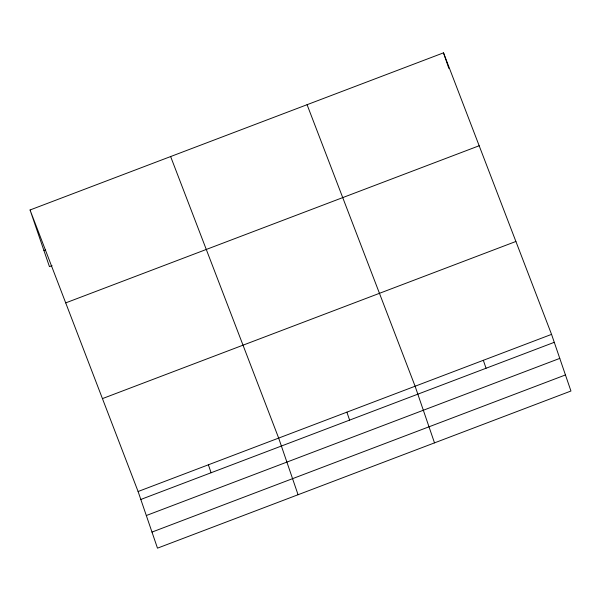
<?xml version="1.0" encoding="UTF-8"?>
<svg xmlns="http://www.w3.org/2000/svg" width="601" height="601" viewBox="0 0 601 601"><rect width="100%" height="100%" fill="white"/><g stroke="black" fill="none" stroke-linecap="round" stroke-linejoin="round"><path stroke-width="0.9" d="M30.05 209.982L443.515 52.843L551.553 334.374L570.95 391.018L157.485 548.157L138.095 491.513L30.05 209.982L49.447 266.626L52.047 265.634M43.941 250.549L45.676 249.888M65.704 302.889L479.17 145.75M102.44 398.606L515.906 241.467M138.095 491.513L551.553 334.374M140.814 499.461L554.272 342.322M146.313 515.53L559.779 358.391M151.985 532.088L565.451 374.949M307.073 104.694L415.111 386.233L434.508 442.877M170.631 156.553L278.669 438.091L298.066 494.736M443.515 52.843L448.842 68.394M483.332 360.307L486.051 368.248M346.89 412.158L349.609 420.107M208.382 464.806L211.101 472.747"/></g></svg>
